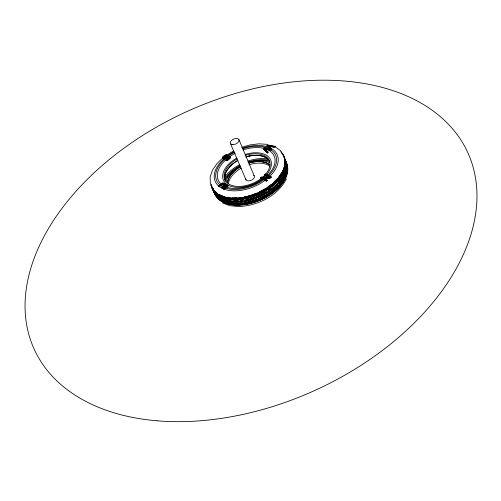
<?xml version="1.0" encoding="UTF-8"?>
<svg xmlns="http://www.w3.org/2000/svg" width="501" height="501" viewBox="0 0 501 501"><rect width="100%" height="100%" fill="white"/><g stroke="black" fill="none" stroke-linecap="round" stroke-linejoin="round"><path stroke-width="0.75" d="M222.663 157.602C222.644 161.397 227.166 157.107 229.032 157.514L229.283 157.765M286.484 178.813L286.447 178.895C277.448 196.286 257.514 205.761 238.507 206.575L229.765 205.673L222.651 202.974M229.02 158.573L229.276 158.134M222.889 157.22L223.239 156.813M222.851 157.884L216.952 163.595L212.399 170.34L210.119 177.172L210.326 183.616M260.551 177.893L266.413 180.942L267.246 180.247L266.538 181.243L260.551 177.893L261.547 177.066L269.688 177.523L263.131 177.392M267.246 180.247L262.593 177.83L269.945 177.999L271.21 176.947L270.07 178.3L262.718 178.131L267.371 180.548M269.688 177.523L264.503 174.611L265.33 173.928L271.21 176.947M260.677 178.193L261.547 177.066M264.622 174.912L265.455 174.223L271.335 177.248M224.536 184.869L221.442 187.405L222.093 187.769L225.187 185.232L226.709 186.065L223.383 188.796L224.172 189.453L228.262 185.696L222.732 182.652L218.661 186.385L219.306 186.748L222.619 184.036L224.667 185.163L222.488 183.742L219.175 186.453L218.524 186.09M221.442 187.405L221.574 187.7L222.607 186.854M221.574 187.7L222.231 188.063L225.318 185.527L226.84 186.359L224.072 188.639M267.39 153.037L268.123 152.047L264.641 148.659L270.734 149.899L271.605 149.179L268.154 145.841L274.204 147.05L275.087 146.323L274.323 147.344L268.273 146.135L271.724 149.48L270.853 150.2L264.76 148.954L268.242 152.342L267.39 153.037L263.219 148.634L264.19 147.845L270.227 149.047L266.782 145.722L267.728 144.946L275.087 146.323M223.383 188.796L224.041 189.159L228.262 185.696M263.338 148.935L264.19 147.845M269.851 148.872L266.901 146.016L267.847 145.246L269.319 145.522M218.661 186.385L220.459 184.913M230.178 156.888L230.379 157.471A2.849 1.66 -23.6 0 1 229.972 158.554L228.08 160.113L226.922 160.715L226.79 160.42C224.58 159.581 229.17 159.418 229.151 157.84L228.907 157.22C226.715 156.669 224.886 160.088 222.676 158.56C221.661 156.581 224.817 155.285 226.17 154.559C228.512 155.504 222.926 155.648 223.471 157.709L223.74 157.972C225.901 158.523 228.569 154.477 230.31 157.182M224.58 158.379L223.596 157.997C223.051 155.943 228.644 155.798 226.302 154.853L226.17 154.559M226.922 160.715L226.064 160.264L227.335 159.781M223.39 157.364L233.397 151.001M226.79 160.42L229.846 158.26A2.849 1.66 -23.6 0 0 230.247 157.176M241.72 147.338L249.667 144.983L258.917 143.818L267.509 144.363M245.697 157.139L249.354 156.068M228.832 156.544L229.195 156.55M270.79 145.797L275.206 146.624M265.06 148.29L268.837 149.047M264.503 174.611L269.563 177.222M223.477 183.285L228.393 185.99M274.842 146.655L280.385 150.569L283.647 155.792M263.219 148.634L267.271 152.742M226.001 159.919L226.064 160.264M227.066 155.016L227.128 155.36M230.473 143.58L246.004 179.778M238.914 139.503L254.189 175.813M253.681 175.269A4.559 2.749 -23.1 0 1 251.515 180.178A4.559 2.749 -23.1 0 1 245.784 179.095M286.008 162.124A39.034 23.56 -23.1 0 1 258.265 201.076A39.034 23.56 -23.1 0 1 213.821 190.474M287.079 166.363A38.583 23.284 -23.1 0 1 287.286 167.747M287.267 171.267A38.583 23.284 -23.1 0 1 261.641 199.323A38.583 23.284 -23.1 0 1 222.231 201.352M220.315 200.099A38.583 23.284 -23.1 0 1 218.624 198.684M214.948 193.117A38.583 23.284 -23.1 0 1 214.503 191.664M286.209 174.962A38.596 23.278 -23.1 0 1 285.413 177.035M285.132 177.667A38.596 23.278 -23.1 0 1 284.155 179.571M283.397 180.848A38.596 23.278 -23.1 0 1 282.564 182.12M281.18 183.999A38.596 23.278 -23.1 0 1 279.771 185.689M277.103 188.464A38.596 23.278 -23.1 0 1 272.989 191.989M270.502 193.799A38.596 23.278 -23.1 0 1 266.532 196.304M263.952 197.713A38.596 23.278 -23.1 0 1 257.846 200.469M257.157 200.732A38.596 23.278 -23.1 0 1 255.078 201.477M253.669 201.934A38.596 23.278 -23.1 0 1 251.546 202.554M250.124 202.918A38.596 23.278 -23.1 0 1 248.014 203.4M245.822 203.807A38.596 23.278 -23.1 0 1 244.319 204.039M241.338 204.364A38.596 23.278 -23.1 0 1 239.159 204.496M236.228 204.502A38.596 23.278 -23.1 0 1 233.998 204.377M231.136 204.026A38.596 23.278 -23.1 0 1 229.114 203.631M228.337 203.444A38.596 23.278 -23.1 0 1 224.655 202.229M220.753 200.15A38.596 23.278 -23.1 0 1 218.987 198.784M216.557 196.123A38.596 23.278 -23.1 0 1 214.772 192.735M285.464 161.059A39.047 23.553 -23.1 0 1 259.731 200.012A39.047 23.553 -23.1 0 1 213.908 191.438M285.489 160.783A39.078 23.541 -23.1 0 1 258.735 199.317A39.078 23.541 -23.1 0 1 213.482 190.518M286.672 165.706A38.627 23.265 -23.1 0 1 286.822 167.109M286.804 169.263A38.627 23.265 -23.1 0 1 266.419 195.19A38.627 23.265 -23.1 0 1 229.352 202.842M228.694 202.698A38.627 23.265 -23.1 0 1 219.714 198.791M218.561 197.864A38.627 23.265 -23.1 0 1 217.046 196.348M282.865 179.502A38.64 23.259 -23.1 0 1 282.025 180.773M280.641 182.646A38.64 23.259 -23.1 0 1 279.715 183.779M278.199 185.464A38.64 23.259 -23.1 0 1 270.584 192.008M269.3 192.891A38.64 23.259 -23.1 0 1 265.968 194.958M265.336 195.321A38.64 23.259 -23.1 0 1 258.654 198.578M255.898 199.649A38.64 23.259 -23.1 0 1 247.431 202.066M246.736 202.204A38.64 23.259 -23.1 0 1 245.239 202.479M242.24 202.892A38.64 23.259 -23.1 0 1 240.017 203.093M233.403 203.049A38.64 23.259 -23.1 0 1 231.95 202.905M226.214 201.696A38.64 23.259 -23.1 0 1 224.053 200.914M221.455 199.649A38.64 23.259 -23.1 0 1 220.152 198.841M217.847 196.987A38.64 23.259 -23.1 0 1 216.864 195.96M285.689 161.078A39.091 23.534 -23.1 0 1 257.977 199.16A39.091 23.534 -23.1 0 1 213.307 190.136M285.789 161.228A39.128 23.516 -23.1 0 1 256.249 198.365A39.128 23.516 -23.1 0 1 212.743 188.902M285.363 161.385A38.677 23.246 -23.1 0 1 285.952 163.608M286.152 165.173A38.677 23.246 -23.1 0 1 255.548 198.315A38.677 23.246 -23.1 0 1 214.203 191.601M283.654 173.928A38.715 23.228 -23.1 0 1 283.021 175.2M281.913 177.116A38.715 23.228 -23.1 0 1 278.262 181.951M271.454 188.257A38.715 23.228 -23.1 0 1 268.311 190.512M266.325 191.777A38.715 23.228 -23.1 0 1 255.573 197.025M254.884 197.281A38.715 23.228 -23.1 0 1 245.709 199.843M242.697 200.35A38.715 23.228 -23.1 0 1 240.455 200.619M238.244 200.782A38.715 23.228 -23.1 0 1 233.835 200.801M230.898 200.563A38.715 23.228 -23.1 0 1 228.8 200.243M227.46 199.974A38.715 23.228 -23.1 0 1 225.156 199.36M222.995 198.584A38.715 23.228 -23.1 0 1 221.004 197.657M219.087 196.511A38.715 23.228 -23.1 0 1 217.315 195.152M213.388 189.823A38.715 23.228 -23.1 0 1 212.869 188.395M284.405 158.009A39.166 23.503 -23.1 0 1 257.564 196.549A39.166 23.503 -23.1 0 1 212.249 187.825M283.516 156.074A39.203 23.484 -23.1 0 1 256.575 195.465A39.203 23.484 -23.1 0 1 211.409 185.245M285.138 161.998A38.752 23.215 -23.1 0 1 285.257 163.589M285.213 165.205A38.752 23.215 -23.1 0 1 264.728 191.144A38.752 23.215 -23.1 0 1 227.56 198.866M226.897 198.722A38.752 23.215 -23.1 0 1 217.309 194.382M215.706 192.916A38.752 23.215 -23.1 0 1 212.299 187.161M282.357 173.521A38.765 23.209 -23.1 0 1 279.489 177.961M276.02 181.957A38.765 23.209 -23.1 0 1 272.525 185.176M271.955 185.646A38.765 23.209 -23.1 0 1 269.538 187.506M266.964 189.272A38.765 23.209 -23.1 0 1 264.277 190.912M261.021 192.66A38.765 23.209 -23.1 0 1 254.865 195.359M254.17 195.615A38.765 23.209 -23.1 0 1 245.684 198.045M244.983 198.183A38.765 23.209 -23.1 0 1 243.48 198.459M240.474 198.884A38.765 23.209 -23.1 0 1 238.983 199.029M231.612 199.06A38.765 23.209 -23.1 0 1 229.445 198.822M226.721 198.333A38.765 23.209 -23.1 0 1 224.417 197.72M216.031 193.035A38.765 23.209 -23.1 0 1 213.714 190.23M284.111 157.032A39.222 23.478 -23.1 0 1 255.203 195.534A39.222 23.478 -23.1 0 1 211.234 184.856M282.094 153.444A39.247 23.466 -23.1 0 1 257.188 193.618A39.247 23.466 -23.1 0 1 210.808 183.93M284.612 160.646A38.796 23.196 -23.1 0 1 284.725 162.23M284.681 163.846A38.796 23.196 -23.1 0 1 244.569 197.237M243.818 197.381A38.796 23.196 -23.1 0 1 219.213 194.751M216.708 193.06A38.796 23.196 -23.1 0 1 215.098 191.595M214.177 190.549A38.796 23.196 -23.1 0 1 211.491 185.113M281.812 172.162A38.809 23.19 -23.1 0 1 278.944 176.602M277.04 178.913A38.809 23.19 -23.1 0 1 273.183 182.771M270.809 184.756A38.809 23.19 -23.1 0 1 267.058 187.48M265.737 188.332A38.809 23.19 -23.1 0 1 259.781 191.639M256.362 193.186A38.809 23.19 -23.1 0 1 254.289 194.006M253.594 194.263A38.809 23.19 -23.1 0 1 251.489 194.989M250.068 195.434A38.809 23.19 -23.1 0 1 247.926 196.029M246.505 196.386A38.809 23.19 -23.1 0 1 244.394 196.843M241.382 197.35A38.809 23.19 -23.1 0 1 239.134 197.619M236.923 197.789A38.809 23.19 -23.1 0 1 232.502 197.814M229.558 197.582A38.809 23.19 -23.1 0 1 227.454 197.269M223.07 196.148A38.809 23.19 -23.1 0 1 219.651 194.695M217.115 193.123A38.809 23.19 -23.1 0 1 215.424 191.708M213.539 189.547A38.809 23.19 -23.1 0 1 212.712 188.251M280.904 151.859A39.26 23.459 -23.1 0 1 259.211 192.234A39.26 23.459 -23.1 0 1 210.896 184.888M270.12 147.883A33.742 20.065 -23.1 0 1 266.131 179.546M264.991 180.41A33.742 20.065 -23.1 0 1 218.267 185.683A33.742 20.065 -23.1 0 1 233.973 151.778M242.572 148.077A33.742 20.065 -23.1 0 1 269.507 147.595M270.985 149.849A32.102 19.082 -23.1 0 1 266.689 177.41M266.087 177.918A32.102 19.082 -23.1 0 1 223.108 187.036M222.469 186.698A32.102 19.082 -23.1 0 1 226.045 157.984M227.172 157.07A32.102 19.082 -23.1 0 1 234.468 152.348M242.659 148.828A32.102 19.082 -23.1 0 1 268.88 148.647M265.831 148.979A30.448 18.105 -23.1 0 1 265.11 177.567M264.578 177.999A30.448 18.105 -23.1 0 1 224.373 186.209M223.765 185.89A30.448 18.105 -23.1 0 1 235.245 153.225M243.098 149.88A30.448 18.105 -23.1 0 1 263.683 148.34M245.333 154.402A25.701 15.324 -23.1 0 1 269.419 157.884A25.701 15.324 -23.1 0 1 263.595 177.648M262.443 178.606A25.701 15.324 -23.1 0 1 226.389 183.999A25.701 15.324 -23.1 0 1 236.635 158.141M245.039 155.467A24.217 14.441 -23.1 0 1 268.06 158.529A24.217 14.441 -23.1 0 1 262.643 177.254M261.497 178.212A24.217 14.441 -23.1 0 1 227.573 183.209A24.217 14.441 -23.1 0 1 237.242 158.867M225.049 179.959A24.186 14.454 -23.1 0 1 237.9 160.401A24.298 14.523 -23.1 0 0 233.453 163.307M246.429 156.775A24.186 14.454 -23.1 0 1 268.248 159.575M269.206 160.79A24.186 14.454 -23.1 0 1 269.926 162.124M224.805 179.389A24.298 14.523 -23.1 0 1 228.393 168.273M228.863 167.685A24.298 14.523 -23.1 0 1 232.877 163.758M246.429 156.719A24.298 14.523 -23.1 0 1 265.01 157.101M265.649 157.439A24.298 14.523 -23.1 0 1 268.354 159.531M227.504 182.283A24.173 14.579 -23.1 0 1 240.518 166.564M249.041 162.944A24.173 14.579 -23.1 0 1 269.926 164.917M227.617 182.27A24.061 14.51 -23.1 0 1 240.574 166.633M249.053 163.025A24.061 14.51 -23.1 0 1 269.839 164.992M228.293 183.786A24.029 14.523 -23.1 0 1 241.219 168.142M248.959 164.766A24.029 14.523 -23.1 0 1 269.92 166.107M224.962 180.492A30.354 18.38 -23 0 1 239.315 166.67M249.229 162.368A30.354 18.38 -23 0 1 269.056 161.184M226.014 181.494A26.553 16.032 -23.1 0 1 239.885 166.207M248.152 162.568A26.553 16.032 -23.1 0 1 269.551 162.706M224.561 177.26A33.147 20.071 -23 0 1 239.547 164.685M248.001 161.053A33.147 20.071 -23 0 1 267.628 158.836M224.529 179.402A31.745 19.226 -23 0 1 240.111 165.499M248.208 162.017A31.745 19.226 -23 0 1 268.336 160.113M232.715 144.632A4.697 2.687 -23.2 0 0 239.134 140.174A4.697 2.687 -23.2 0 0 232.245 139.848A4.697 2.687 -23.2 0 0 232.715 144.632M157.095 420.802A238.05 153.431 -24.3 0 0 475.95 180.867A238.05 153.431 -24.3 0 0 119.983 151.127A238.05 153.431 -24.3 0 0 157.095 420.802"/></g></svg>
